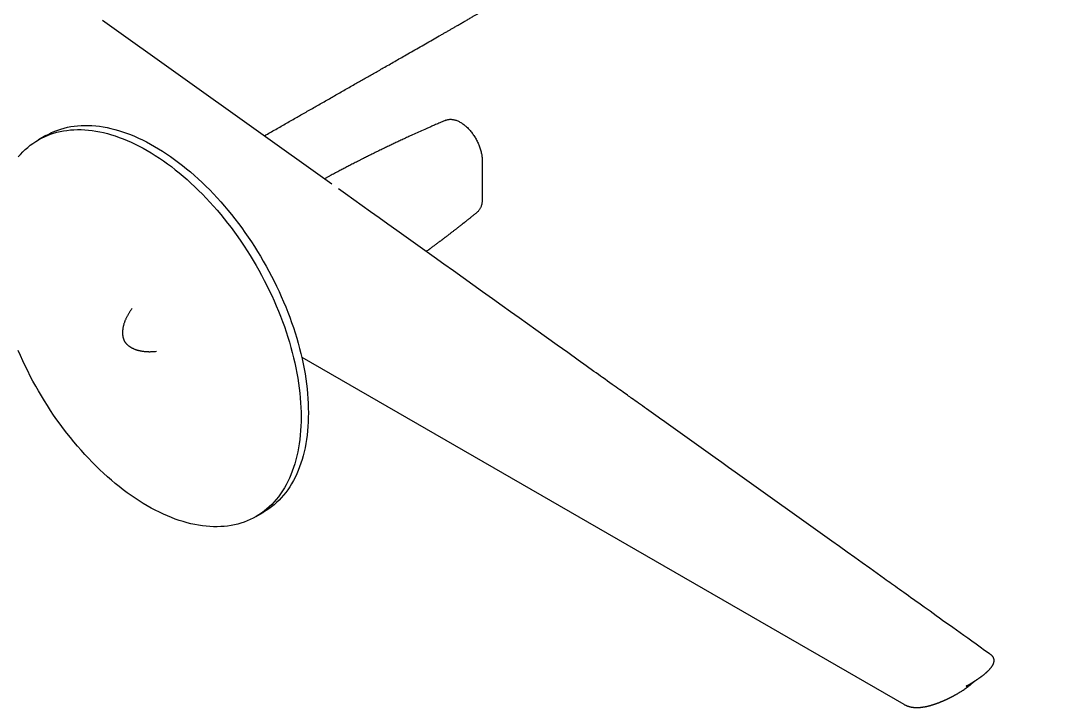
# Model space of a CAD drawing. Header units: millimetres. Extents: x 26 to 221, y 89 to 273.
# Drawn here: x 178.55 to 206.97, y 184.88 to 203.95 of the extents above; entities that cross this region are included whole.
import ezdxf

# ---------------------------------------------------------------- set-up
doc = ezdxf.new("R2010")
doc.units = ezdxf.units.MM

msp = doc.modelspace()

# ---------------------------------------------------------------- linework, layer by layer
at = {"color": 7, "linetype": 'Continuous', "lineweight": 25}
for p, q in [((187.188235, 199.403525), (180.827482, 203.945715)), ((179.250438, 200.751362), (179.048408, 200.634732)), ((191.360137, 200.071461), (191.360137, 198.974963)), ((186.353097, 194.597558), (203.060039, 184.969339)), ((185.08506, 190.177811), (185.287091, 190.29444))]:
    msp.add_line(p, q, dxfattribs=at)
at = {"color": 7, "linetype": 'Continuous', "lineweight": 25, "flags": 128}
for points in [[(179.250438, 200.751362), (179.330244, 200.795059), (179.41231, 200.835284), (179.496333, 200.871869), (179.582256, 200.904788), (179.67002, 200.934018), (179.759565, 200.95954), (179.85083, 200.981335), (179.943752, 200.99939), (180.038268, 201.013692), (180.134312, 201.02423), (180.231819, 201.030998), (180.330722, 201.033991), (180.430954, 201.033207), (180.532445, 201.028647), (180.635125, 201.020313), (180.738926, 201.008212), (180.843775, 200.992351), (180.9496, 200.972741), (181.05633, 200.949397), (181.163891, 200.922334), (181.272209, 200.89157), (181.381209, 200.857126), (181.490818, 200.819027), (181.600961, 200.777298), (181.711561, 200.731968), (181.822542, 200.683068), (181.93383, 200.630632), (182.045347, 200.574695), (182.157018, 200.515296), (182.268765, 200.452475), (182.380511, 200.386275), (182.492182, 200.316743), (182.603699, 200.243925), (182.714987, 200.167871), (182.825968, 200.088635), (182.936568, 200.006268), (183.046711, 199.92083), (183.15632, 199.832377), (183.265321, 199.740971), (183.373638, 199.646673), (183.481199, 199.54955), (183.587929, 199.449667), (183.693754, 199.347093), (183.798603, 199.241897), (183.902404, 199.134153), (184.005084, 199.023934), (184.106575, 198.911316), (184.206807, 198.796375), (184.30571, 198.679191), (184.403217, 198.559844), (184.499261, 198.438415), (184.593777, 198.314988), (184.686699, 198.189648), (184.777964, 198.06248), (184.867509, 197.933571), (184.955273, 197.803011), (185.041196, 197.670887), (185.125219, 197.537292), (185.207285, 197.402316), (185.287336, 197.266052), (185.365319, 197.128593), (185.441179, 196.990034), (185.514865, 196.850469), (185.586327, 196.709994), (185.655514, 196.568706), (185.722381, 196.426701), (185.786881, 196.284077), (185.848969, 196.140931), (185.908604, 195.997362), (185.965744, 195.853467), (186.020351, 195.709346), (186.072386, 195.565096), (186.121815, 195.420819), (186.168603, 195.27661), (186.212718, 195.132571), (186.25413, 194.9888), (186.292811, 194.845394), (186.328734, 194.702453), (186.361875, 194.560074), (186.39221, 194.418354), (186.419719, 194.277392), (186.444383, 194.137284), (186.466186, 193.998125), (186.485112, 193.860011), (186.501148, 193.723037), (186.514284, 193.587296), (186.52451, 193.452882), (186.531819, 193.319886), (186.536206, 193.188401), (186.537669, 193.058515), (186.536206, 192.930318), (186.531819, 192.803898), (186.52451, 192.679342), (186.514284, 192.556734), (186.501148, 192.43616), (186.485112, 192.3177), (186.466186, 192.201438), (186.444383, 192.087452), (186.419719, 191.97582), (186.39221, 191.866619), (186.361875, 191.759924), (186.328734, 191.655809), (186.292811, 191.554343), (186.25413, 191.455597), (186.212718, 191.359639), (186.168603, 191.266534), (186.121815, 191.176346), (186.072386, 191.089137), (186.020351, 191.004967), (185.965744, 190.923893), (185.908604, 190.845971), (185.848969, 190.771255), (185.786881, 190.699795), (185.722381, 190.63164), (185.655514, 190.566838), (185.586327, 190.505432), (185.514865, 190.447465), (185.441179, 190.392977), (185.365319, 190.342004), (185.287336, 190.294582), (185.287091, 190.29444)], [(190.356874, 201.179309), (190.360023, 201.180624), (190.376154, 201.1867), (190.392735, 201.191864), (190.409747, 201.196109), (190.427169, 201.199432), (190.44498, 201.201827), (190.46316, 201.203292), (190.481686, 201.203825), (190.500537, 201.203426), (190.51969, 201.202094), (190.539123, 201.199833), (190.558811, 201.196643), (190.578733, 201.19253), (190.598863, 201.187497), (190.619178, 201.181552), (190.639654, 201.1747), (190.660266, 201.166951), (190.68099, 201.158313), (190.701801, 201.148797), (190.722674, 201.138414), (190.743584, 201.127177), (190.764507, 201.115098), (190.785418, 201.102193), (190.806291, 201.088476), (190.827102, 201.073964), (190.847826, 201.058675), (190.868438, 201.042626), (190.888914, 201.025836), (190.909229, 201.008327), (190.929359, 200.990117), (190.94928, 200.97123), (190.968969, 200.951688), (190.988401, 200.931513), (191.007554, 200.910731), (191.026406, 200.889365), (191.044932, 200.867442), (191.063112, 200.844987), (191.080923, 200.822027), (191.098345, 200.79859), (191.115357, 200.774703), (191.131938, 200.750395), (191.148068, 200.725695), (191.16373, 200.700632), (191.178903, 200.675237), (191.193569, 200.649538), (191.207712, 200.623568), (191.221314, 200.597357), (191.234359, 200.570936), (191.246832, 200.544337), (191.258718, 200.517591), (191.270002, 200.490731), (191.280672, 200.463788), (191.290713, 200.436794), (191.300116, 200.409782), (191.308867, 200.382784), (191.316957, 200.355832), (191.324377, 200.328958), (191.331116, 200.302193), (191.337168, 200.275571), (191.342526, 200.249123), (191.347181, 200.22288), (191.35113, 200.196873), (191.354368, 200.171134), (191.35689, 200.145693), (191.358693, 200.120581), (191.359776, 200.095827), (191.360137, 200.071461)], [(178.486529, 200.157918), (178.548618, 200.229378), (178.613118, 200.297532), (178.679984, 200.362335), (178.749172, 200.42374), (178.820633, 200.481707), (178.89432, 200.536196), (178.97018, 200.587168), (179.048163, 200.63459), (179.128214, 200.678429), (179.210279, 200.718655), (179.294302, 200.755239), (179.380225, 200.788158), (179.46799, 200.817388), (179.557535, 200.84291), (179.6488, 200.864706), (179.741722, 200.882761), (179.836237, 200.897062), (179.932282, 200.9076), (180.029789, 200.914368), (180.128692, 200.917361), (180.228923, 200.916578), (180.330414, 200.912017), (180.433095, 200.903683), (180.536895, 200.891582), (180.641744, 200.875721), (180.74757, 200.856112), (180.8543, 200.832767), (180.96186, 200.805704), (181.070178, 200.77494), (181.179179, 200.740497), (181.288788, 200.702397), (181.39893, 200.660669), (181.50953, 200.615339), (181.620512, 200.566439), (181.7318, 200.514002), (181.843317, 200.458065), (181.954987, 200.398666), (182.066734, 200.335845), (182.178481, 200.269646), (182.290151, 200.200113), (182.401668, 200.127295), (182.512956, 200.051242), (182.623938, 199.972005), (182.734538, 199.889639), (182.84468, 199.8042), (182.954289, 199.715747), (183.06329, 199.624341), (183.171608, 199.530044), (183.279168, 199.43292), (183.385898, 199.333037), (183.491724, 199.230463), (183.596573, 199.125268), (183.700373, 199.017524), (183.803054, 198.907305), (183.904545, 198.794686), (184.004776, 198.679746), (184.103679, 198.562562), (184.201186, 198.443214), (184.297231, 198.321786), (184.391746, 198.198359), (184.484668, 198.073018), (184.575933, 197.94585), (184.665479, 197.816942), (184.753243, 197.686381), (184.839166, 197.554258), (184.923189, 197.420662), (185.005254, 197.285686), (185.085305, 197.149422), (185.163288, 197.011963), (185.239148, 196.873404), (185.312835, 196.733839), (185.384296, 196.593365), (185.453484, 196.452077), (185.52035, 196.310072), (185.58485, 196.167447), (185.646939, 196.024301), (185.706574, 195.880732), (185.763714, 195.736837), (185.81832, 195.592716), (185.870356, 195.448467), (185.919785, 195.304189), (185.966572, 195.159981), (186.010688, 195.015942), (186.0521, 194.87217), (186.090781, 194.728764), (186.126704, 194.585823), (186.159844, 194.443444), (186.190179, 194.301725), (186.217689, 194.160762), (186.242353, 194.020654), (186.264155, 193.881495), (186.283081, 193.743381), (186.299118, 193.606407), (186.312253, 193.470666), (186.322479, 193.336252), (186.329788, 193.203256), (186.334176, 193.071771), (186.335639, 192.941885), (186.334176, 192.813688), (186.329788, 192.687269), (186.322479, 192.562712), (186.312253, 192.440105), (186.299118, 192.31953), (186.283081, 192.201071), (186.264155, 192.084808), (186.242353, 191.970822), (186.217689, 191.85919), (186.190179, 191.74999), (186.159844, 191.643295), (186.126704, 191.539179), (186.090781, 191.437713), (186.0521, 191.338968), (186.010688, 191.243009), (185.966572, 191.149904), (185.919785, 191.059717), (185.870356, 190.972508), (185.81832, 190.888337), (185.763714, 190.807264), (185.706574, 190.729342), (185.646939, 190.654625), (185.58485, 190.583165), (185.52035, 190.51501), (185.453484, 190.450208), (185.384296, 190.388802), (185.312835, 190.330836), (185.239148, 190.276347), (185.163288, 190.225374), (185.085305, 190.177952), (185.005254, 190.134114), (184.923189, 190.093888), (184.839166, 190.057303), (184.753243, 190.024385), (184.665479, 189.995155), (184.575933, 189.969633), (184.484668, 189.947837), (184.391746, 189.929782), (184.297231, 189.915481), (184.201186, 189.904942), (184.103679, 189.898174), (184.004776, 189.895181), (183.904545, 189.895965), (183.803054, 189.900526), (183.700373, 189.90886), (183.596573, 189.920961), (183.491724, 189.936822), (183.385898, 189.956431), (183.279168, 189.979776), (183.171608, 190.006839), (183.06329, 190.037603), (182.954289, 190.072046), (182.84468, 190.110145), (182.734538, 190.151874), (182.623938, 190.197204), (182.512956, 190.246104), (182.401668, 190.298541), (182.290151, 190.354478), (182.178481, 190.413877), (182.066734, 190.476698), (181.954987, 190.542897), (181.843317, 190.61243), (181.7318, 190.685248), (181.620512, 190.761301), (181.50953, 190.840538), (181.39893, 190.922904), (181.288788, 191.008343), (181.179179, 191.096796), (181.070178, 191.188202), (180.96186, 191.282499), (180.8543, 191.379623), (180.74757, 191.479506), (180.641744, 191.58208), (180.536895, 191.687275), (180.433095, 191.795019), (180.330414, 191.905238), (180.228923, 192.017856), (180.128692, 192.132797), (180.029789, 192.249981), (179.932282, 192.369329), (179.836237, 192.490757), (179.741722, 192.614184), (179.6488, 192.739524), (179.557535, 192.866692), (179.46799, 192.995601), (179.380225, 193.126162), (179.294302, 193.258285), (179.210279, 193.391881), (179.128214, 193.526857), (179.048163, 193.663121), (178.97018, 193.800579), (178.89432, 193.939139), (178.820633, 194.078703), (178.749172, 194.219178), (178.679984, 194.360466), (178.613118, 194.502471), (178.548618, 194.645095), (178.486529, 194.788241)], [(205.429329, 186.377581), (205.306441, 186.465335), (205.185861, 186.551442), (205.067588, 186.635902), (204.951622, 186.718713), (204.837964, 186.799877), (204.726613, 186.879393), (204.623739, 186.952856), (204.522915, 187.024855), (204.424143, 187.095388), (204.327422, 187.164457), (204.232753, 187.232061), (204.140134, 187.2982), (204.049567, 187.362874), (203.961051, 187.426084), (203.874586, 187.487829), (203.790172, 187.548109), (203.709262, 187.605886), (203.630331, 187.662251), (203.553378, 187.717203), (203.478404, 187.770742), (203.4041, 187.823803), (203.331847, 187.875399), (203.261645, 187.92553), (203.193494, 187.974196), (203.127394, 188.021398), (203.064472, 188.06633), (203.003527, 188.10985), (202.944562, 188.151958), (202.887575, 188.192652), (202.831464, 188.23272), (202.777414, 188.271317), (202.725423, 188.308443), (202.675352, 188.344198), (202.625617, 188.379714), (202.575775, 188.415305), (202.525827, 188.450973), (202.322022, 188.596507), (202.116466, 188.743294), (201.909156, 188.891332), (201.700094, 189.040622), (201.489279, 189.191163), (201.276712, 189.342956), (201.062757, 189.49574), (198.386938, 191.406528), (198.19963, 191.540283), (198.012045, 191.674237), (197.823058, 191.809191), (197.632551, 191.945232), (197.440524, 192.082358), (197.246976, 192.220571), (197.051907, 192.359869), (196.855318, 192.500253), (196.790401, 192.546611), (196.725319, 192.593086), (196.660073, 192.639678), (196.594663, 192.686387), (196.5291, 192.733206), (196.464397, 192.77941), (196.390086, 192.832476), (196.317881, 192.884037), (196.247784, 192.934093), (196.179792, 192.982646), (196.112584, 193.030638), (196.04757, 193.077064), (195.984749, 193.121924), (195.924121, 193.165217), (195.865686, 193.206945), (195.809444, 193.247105), (195.755396, 193.2857), (195.703652, 193.322649), (195.654091, 193.358038), (195.606714, 193.391868), (195.561521, 193.424139), (195.518511, 193.454849), (195.48625, 193.477885), (195.455216, 193.500044), (195.423345, 193.522802), (195.389888, 193.546692), (195.354846, 193.571714), (195.313864, 193.600978), (195.270908, 193.631653), (195.225977, 193.663738), (195.179071, 193.697234), (195.130191, 193.73214), (195.079335, 193.768457), (195.026506, 193.806184), (194.971701, 193.845322), (194.907976, 193.890831), (194.841774, 193.938109), (194.773094, 193.987156), (194.701938, 194.037973), (194.644292, 194.079141), (194.585116, 194.121401), (194.524472, 194.164711), (194.46338, 194.20834), (194.244518, 194.364639), (194.024599, 194.52169), (193.734477, 194.728872), (193.442536, 194.93735), (193.148776, 195.147125), (192.853197, 195.358197), (192.61968, 195.524951), (192.3851, 195.692464), (192.151108, 195.859556), (191.918455, 196.025693), (191.643234, 196.222227), (191.369912, 196.417406), (191.098487, 196.611229), (190.82896, 196.803697), (190.561332, 196.99481), (190.295601, 197.184567), (190.031769, 197.372968), (189.769834, 197.560015), (189.509798, 197.745706), (189.251657, 197.930043), (188.995375, 198.113053), (188.740941, 198.294744), (188.502737, 198.464844), (188.266176, 198.633771), (188.031257, 198.801526), (187.79798, 198.968109), (187.566345, 199.133518), (187.376339, 199.269201)], [(191.360137, 198.974963), (191.359777, 198.951856), (191.358696, 198.929194), (191.356896, 198.907007), (191.35438, 198.885322), (191.351149, 198.864168), (191.34721, 198.843571), (191.342566, 198.823558), (191.337223, 198.804154), (191.331189, 198.785384), (191.324471, 198.767271), (191.317077, 198.74984), (191.309018, 198.733111), (191.300302, 198.717107), (191.290942, 198.701847), (191.28095, 198.687352), (191.270337, 198.673639), (191.259118, 198.660727), (191.247307, 198.648631), (191.234918, 198.637367), (191.230297, 198.6335)]]:
    msp.add_lwpolyline(points, dxfattribs=at)
at = {"color": 7, "linetype": 'Continuous', "lineweight": 25}
for points, knots in [([(185.312272, 200.743143), (185.315152, 200.744786), (185.369806, 200.775966), (185.475709, 200.836382), (185.629453, 200.924088), (185.781613, 201.01089), (185.932202, 201.096794), (186.126343, 201.207541), (186.365493, 201.343962), (186.651097, 201.506882), (186.939473, 201.671386), (187.230618, 201.837475), (187.524534, 202.005151), (187.809193, 202.167556), (188.084386, 202.32457), (188.349903, 202.476076), (188.580541, 202.607692), (188.77559, 202.719007), (188.93381, 202.80931), (189.090992, 202.899026), (189.261645, 202.996439), (189.445381, 203.101358), (189.641828, 203.213617), (189.835525, 203.324421), (190.026465, 203.433795), (190.180032, 203.521906), (190.296486, 203.588816), (190.376086, 203.63459), (190.453679, 203.679253), (190.529243, 203.722788), (190.594627, 203.760494), (190.650215, 203.792577), (190.696391, 203.819246), (190.741948, 203.845573), (190.787863, 203.872126), (190.835152, 203.899493), (190.882058, 203.926657), (190.928428, 203.953532), (190.974019, 203.979974), (191.020601, 204.007012), (191.067474, 204.034241), (191.110709, 204.059376), (191.150229, 204.082369), (191.186099, 204.103252), (191.221655, 204.123966), (191.257063, 204.144607), (191.29306, 204.165605), (191.330436, 204.187423), (191.369807, 204.210423), (191.411221, 204.234636), (191.454677, 204.260065), (191.499884, 204.286543), (191.546819, 204.314059), (191.595456, 204.342602), (191.646058, 204.37233), (191.695828, 204.401603), (191.744582, 204.43031), (191.792136, 204.458341), (191.840733, 204.487018), (191.889151, 204.515625), (191.936139, 204.543422), (191.980026, 204.569419), (192.020866, 204.593642), (192.058746, 204.616138), (192.094539, 204.637422), (192.128246, 204.657489), (192.159868, 204.676338), (192.189407, 204.693965), (192.216862, 204.710367), (192.242234, 204.725541), (192.265526, 204.739485), (192.285456, 204.751427), (192.303003, 204.76195), (192.319455, 204.771823), (192.337376, 204.782585), (192.35707, 204.794423), (192.379785, 204.808089), (192.405717, 204.823709), (192.435063, 204.841408), (192.466766, 204.860558), (192.500824, 204.881165), (192.53686, 204.903007), (192.573725, 204.925396), (192.610083, 204.947522), (192.644974, 204.968798), (192.67842, 204.989232), (192.710399, 205.008807), (192.74089, 205.027507), (192.769662, 205.045184), (192.796716, 205.061835), (192.822403, 205.077671), (192.847817, 205.093363), (192.874081, 205.109607), (192.90196, 205.126881), (192.931475, 205.145204), (192.962624, 205.164581), (192.994671, 205.18456), (193.026273, 205.204308), (193.056098, 205.222986), (193.081021, 205.238627), (193.101461, 205.251477), (193.118087, 205.261941), (193.134705, 205.272414), (193.152209, 205.283459), (193.171237, 205.295481), (193.191814, 205.308503), (193.213941, 205.322528), (193.237184, 205.337288), (193.261019, 205.352452), (193.284461, 205.367395), (193.306959, 205.381763), (193.328055, 205.395259), (193.347751, 205.407882), (193.365739, 205.419428), (193.382071, 205.429926), (193.397095, 205.439596), (193.411991, 205.449195), (193.427588, 205.459259), (193.44615, 205.471252), (193.467946, 205.485361), (193.493235, 205.501764), (193.520457, 205.519462), (193.548644, 205.537834), (193.57659, 205.556096), (193.603176, 205.573513), (193.62722, 205.589302), (193.648849, 205.603535), (193.668202, 205.616294), (193.687038, 205.628735), (193.706434, 205.641567), (193.727448, 205.655497), (193.750457, 205.670782), (193.775452, 205.687424), (193.803909, 205.70642), (193.834315, 205.726778), (193.865169, 205.747502), (193.893494, 205.766584), (193.919292, 205.784011), (193.945391, 205.801686), (193.972816, 205.82031), (194.002612, 205.840606), (194.033006, 205.861375), (194.064178, 205.882746), (194.096528, 205.904999), (194.126335, 205.925576), (194.153645, 205.944489), (194.17864, 205.961844), (194.205637, 205.980643), (194.232445, 205.999369), (194.257756, 206.017102), (194.280183, 206.032857), (194.30092, 206.04746), (194.320008, 206.060932), (194.337427, 206.073253), (194.353474, 206.084625), (194.368694, 206.09543), (194.383748, 206.106135), (194.403997, 206.120561), (194.429607, 206.138856), (194.45763, 206.158947), (194.483036, 206.177221), (194.505659, 206.193536), (194.528958, 206.210386), (194.553691, 206.228324), (194.57653, 206.24494), (194.59701, 206.25988), (194.6139, 206.272227), (194.629982, 206.284008), (194.644672, 206.294789), (194.657936, 206.30454), (194.67248, 206.315248), (194.689226, 206.327599), (194.709082, 206.342278), (194.732421, 206.359573), (194.758793, 206.379174), (194.787754, 206.400771), (194.816794, 206.4225), (194.84453, 206.443321), (194.87159, 206.463697), (194.898526, 206.48404), (194.927273, 206.505817), (194.957325, 206.528658), (194.985868, 206.550424), (195.012305, 206.570645), (195.035953, 206.588779), (195.058322, 206.605976), (195.078795, 206.62175), (195.098939, 206.637303), (195.119097, 206.652899), (195.140268, 206.669314), (195.161792, 206.686039), (195.184318, 206.703582), (195.207844, 206.721948), (195.232387, 206.741152), (195.257978, 206.761228), (195.285102, 206.782561), (195.313813, 206.805204), (195.344145, 206.829193), (195.375142, 206.853782), (195.405589, 206.878007), (195.434278, 206.900897), (195.459449, 206.921031), (195.482001, 206.93911), (195.503255, 206.95618), (195.525617, 206.974175), (195.549534, 206.993461), (195.575003, 207.014044), (195.601941, 207.035865), (195.628665, 207.057565), (195.654104, 207.078268), (195.677255, 207.097149), (195.698713, 207.114681), (195.71848, 207.13086), (195.736567, 207.145687), (195.754084, 207.160068), (195.772218, 207.174976), (195.792151, 207.191388), (195.813974, 207.209388), (195.838108, 207.229329), (195.864531, 207.251206), (195.892216, 207.274177), (195.91854, 207.296067), (195.942334, 207.315892), (195.963438, 207.333505), (195.982868, 207.349744), (196.000648, 207.364626), (196.017445, 207.378703), (196.035433, 207.393796), (196.055716, 207.410838), (196.078756, 207.430226), (196.103501, 207.451086), (196.129697, 207.473209), (196.159244, 207.498208), (196.191132, 207.525246), (196.224601, 207.553691), (196.256471, 207.580836), (196.286934, 207.606835), (196.316927, 207.632481), (196.347751, 207.65889), (196.380242, 207.68678), (196.414267, 207.716048), (196.449761, 207.746644), (196.486286, 207.778196), (196.523525, 207.810434), (196.561271, 207.84318), (196.59942, 207.876346), (196.63754, 207.909556), (196.674796, 207.942078), (196.710612, 207.973403), (196.744826, 208.00338), (196.777439, 208.032001), (196.808454, 208.059262), (196.838021, 208.085288), (196.866946, 208.110781), (196.896102, 208.136513), (196.926219, 208.163128), (196.957374, 208.190696), (196.989564, 208.219219), (197.023952, 208.24973), (197.060607, 208.2823), (197.099418, 208.316837), (197.138401, 208.351579), (197.176594, 208.385666), (197.21473, 208.419746), (197.25258, 208.453614), (197.289986, 208.48713), (197.325278, 208.518791), (197.354795, 208.545302), (197.379603, 208.567602), (197.400839, 208.586706), (197.423293, 208.60692), (197.447038, 208.628312), (197.47312, 208.651829), (197.501643, 208.677571), (197.532711, 208.705636), (197.565382, 208.735181), (197.599655, 208.766209), (197.635319, 208.798532), (197.6715, 208.831362), (197.707277, 208.863863), (197.745575, 208.898694), (197.786043, 208.935545), (197.828379, 208.974149), (197.86865, 209.010917), (197.906859, 209.045845), (197.943008, 209.078928), (197.976506, 209.109617), (198.007432, 209.137979), (198.035889, 209.164098), (198.063045, 209.189045), (198.089583, 209.213444), (198.127644, 209.248463), (198.17771, 209.294588), (198.240072, 209.352147), (198.303572, 209.410862), (198.368162, 209.470695), (198.423583, 209.52213), (198.469087, 209.564421), (198.503968, 209.596871), (198.53771, 209.628291), (198.570312, 209.658678), (198.601777, 209.688031), (198.632517, 209.71673), (198.662702, 209.744935), (198.693428, 209.773669), (198.72538, 209.803574), (198.759482, 209.835519), (198.795732, 209.869508), (198.834127, 209.905544), (198.874668, 209.943631), (198.916077, 209.982576), (198.958241, 210.022274), (199.001044, 210.062616), (199.045614, 210.104669), (199.091182, 210.147713), (199.136662, 210.190722), (199.183798, 210.235347), (199.232056, 210.281085), (199.28122, 210.327739), (199.32828, 210.372447), (199.373239, 210.415205), (199.415863, 210.455782), (199.456177, 210.494198), (199.494209, 210.530471), (199.530222, 210.564847), (199.562644, 210.595819), (199.591944, 210.623829), (199.619185, 210.649885), (199.647016, 210.676521), (199.676049, 210.704325), (199.706304, 210.733317), (199.739769, 210.765408), (199.776602, 210.800753), (199.816957, 210.839511), (199.859005, 210.879929), (199.90306, 210.922312), (199.949142, 210.966687), (199.997275, 211.013078), (200.047157, 211.061202), (200.098101, 211.110398), (200.148982, 211.159581), (200.198686, 211.20767), (200.250527, 211.257871), (200.304205, 211.3099), (200.359423, 211.363473), (200.412137, 211.414664), (200.459011, 211.460222), (200.500367, 211.500446), (200.536526, 211.535637), (200.571163, 211.569365), (200.620068, 211.61701), (200.684383, 211.679723), (200.765224, 211.758643), (200.844911, 211.836527), (200.923218, 211.913144), (200.999349, 211.987707), (201.075464, 212.062325), (201.150906, 212.136352), (201.225586, 212.209694), (201.300254, 212.283085), (201.374895, 212.356506), (201.449494, 212.429942), (201.523633, 212.502976), (201.598319, 212.576598), (201.674578, 212.651819), (201.751526, 212.727767), (201.829098, 212.804374), (201.907209, 212.881555), (201.987334, 212.960766), (202.069474, 213.042007), (202.153628, 213.125277), (202.239797, 213.210576), (202.327981, 213.297903), (202.41818, 213.387259), (202.510393, 213.478646), (202.604041, 213.571489), (202.699101, 213.665765), (202.795549, 213.761449), (202.893932, 213.859083), (203.037871, 214.00197), (203.225997, 214.188809), (203.456949, 214.418301), (203.685794, 214.645791), (203.91254, 214.871259), (204.1372, 215.094686), (204.359781, 215.316056), (204.537833, 215.493128), (204.671935, 215.626473), (204.762653, 215.716669), (204.853018, 215.806496), (204.943031, 215.895952), (205.03253, 215.984871), (205.119172, 216.07092), (205.202284, 216.153432), (205.281358, 216.231903), (205.358065, 216.307991), (205.432405, 216.381698), (205.504378, 216.453023), (205.573984, 216.521967), (205.641223, 216.588532), (205.706095, 216.652718), (205.768598, 216.714528), (205.822176, 216.767482), (205.867277, 216.812037), (205.904352, 216.848649), (205.94041, 216.884245), (205.975458, 216.918832), (206.010088, 216.952992), (206.044911, 216.987331), (206.080852, 217.022759), (206.118252, 217.05961), (206.157429, 217.098196), (206.198384, 217.138513), (206.23593, 217.175456), (206.269726, 217.208695), (206.299424, 217.237892), (206.329193, 217.267149), (206.358003, 217.295451), (206.384816, 217.321782), (206.408834, 217.345361), (206.430147, 217.366278), (206.446304, 217.382131), (206.458608, 217.3942), (206.46849, 217.403919), (206.479434, 217.414711), (206.491896, 217.427036), (206.505688, 217.440721), (206.521119, 217.456087), (206.538114, 217.473076), (206.556423, 217.491457), (206.576216, 217.511412), (206.596268, 217.531722), (206.615581, 217.551368), (206.632798, 217.568948), (206.648017, 217.584535), (206.659465, 217.5963), (206.667743, 217.604846), (206.673514, 217.610824), (206.679254, 217.616792), (206.685002, 217.622796), (206.69076, 217.628841), (206.696712, 217.635125), (206.703455, 217.64229), (206.715458, 217.655159), (206.731266, 217.672451), (206.749833, 217.693506), (206.766775, 217.71343), (206.783461, 217.733775), (206.800096, 217.754874), (206.815259, 217.774924), (206.829191, 217.794066), (206.842597, 217.813186), (206.856133, 217.833344), (206.869698, 217.85464), (206.881819, 217.874888), (206.89321, 217.895246), (206.903148, 217.914326), (206.912609, 217.933986), (206.921419, 217.953932), (206.929653, 217.974569), (206.936763, 217.994498), (206.941895, 218.010633), (206.945538, 218.023172), (206.94818, 218.032884), (206.950824, 218.043309), (206.953612, 218.055242), (206.956407, 218.068554), (206.958902, 218.082027), (206.960702, 218.09311), (206.961959, 218.10173), (206.962853, 218.108377), (206.96367, 218.11499), (206.964508, 218.122455), (206.965394, 218.131389), (206.966213, 218.141271), (206.96684, 218.150776), (206.967334, 218.160319), (206.967701, 218.170358), (206.967944, 218.183282), (206.967901, 218.197232), (206.967516, 218.211313), (206.966858, 218.225188), (206.966, 218.237645), (206.964985, 218.249035), (206.964038, 218.258212), (206.96293, 218.267689), (206.961494, 218.278514), (206.95968, 218.29056), (206.957691, 218.302235), (206.955668, 218.312987), (206.953642, 218.322956), (206.95184, 218.331139), (206.95034, 218.337571), (206.949422, 218.341395), (206.948861, 218.343773), (206.948215, 218.346439), (206.94714, 218.350741), (206.945508, 218.357039), (206.943241, 218.365409), (206.940557, 218.374795), (206.937464, 218.385029), (206.934386, 218.394687), (206.931061, 218.404619), (206.927435, 218.414957), (206.923086, 218.426731), (206.918112, 218.439455), (206.911201, 218.456152), (206.902566, 218.475481), (206.892253, 218.496601), (206.88223, 218.515611), (206.872146, 218.533488), (206.861525, 218.551135), (206.849968, 218.569116), (206.835628, 218.589977), (206.818019, 218.613546), (206.796707, 218.639351), (206.773312, 218.66476), (206.747886, 218.689626), (206.729665, 218.704823), (206.720358, 218.712586)], [0, 0, 0, 0, 0.000363913, 0.006907374, 0.013384026, 0.01979387, 0.026136904, 0.032414572, 0.044328102, 0.056357593, 0.068503046, 0.08076446, 0.093141836, 0.105635172, 0.11672523, 0.127905088, 0.139174746, 0.145857845, 0.152541782, 0.159158587, 0.165705721, 0.174086303, 0.182349889, 0.19049648, 0.198526079, 0.206438689, 0.209868671, 0.213215808, 0.216476764, 0.21965154, 0.222740137, 0.224715748, 0.226654415, 0.228556139, 0.230452352, 0.232435033, 0.234510114, 0.236358184, 0.238273845, 0.240251019, 0.242224378, 0.24417619, 0.245694642, 0.247199793, 0.248691643, 0.250170193, 0.251656311, 0.253221782, 0.254872644, 0.256608897, 0.258430542, 0.260337582, 0.26229369, 0.264332174, 0.266453034, 0.268656273, 0.270590293, 0.272583623, 0.274636265, 0.27670184, 0.27867321, 0.280546079, 0.282221708, 0.28380977, 0.285310264, 0.286723191, 0.288048549, 0.289286337, 0.290436554, 0.291499198, 0.29247427, 0.293361768, 0.294000938, 0.294675561, 0.295423798, 0.296245653, 0.297141129, 0.29826652, 0.299490049, 0.30081172, 0.30223154, 0.303749519, 0.305318593, 0.306842608, 0.308297771, 0.30968408, 0.311027699, 0.312299619, 0.313499833, 0.31462834, 0.315685136, 0.316713838, 0.317807416, 0.318968946, 0.320198436, 0.321495898, 0.322861114, 0.324202463, 0.325445013, 0.326588755, 0.327317757, 0.32800005, 0.32866687, 0.329394704, 0.330187045, 0.3310439, 0.331965277, 0.332951184, 0.333947898, 0.334943593, 0.335881083, 0.336760362, 0.337581423, 0.338344262, 0.339010176, 0.339624322, 0.340223481, 0.340873135, 0.341574569, 0.342544407, 0.343598512, 0.3447369, 0.345949229, 0.347125072, 0.348234629, 0.349277888, 0.350136345, 0.350944027, 0.35170255, 0.352496627, 0.35337412, 0.354335045, 0.355379423, 0.356506254, 0.357901975, 0.359192429, 0.360377588, 0.361457424, 0.36243191, 0.363655533, 0.364902583, 0.366176225, 0.367476474, 0.368823137, 0.370246546, 0.371228237, 0.37226208, 0.373395005, 0.374629344, 0.375640499, 0.376586193, 0.377458696, 0.378257988, 0.37899657, 0.379659214, 0.380285883, 0.380920299, 0.381562485, 0.382846554, 0.384160292, 0.385109628, 0.386064203, 0.38702674, 0.388063118, 0.389201538, 0.389926015, 0.390664728, 0.391348275, 0.39197147, 0.392534297, 0.393037391, 0.393824728, 0.394669748, 0.395571511, 0.396805929, 0.398041883, 0.399279375, 0.400528489, 0.401601582, 0.402756481, 0.403993231, 0.405303239, 0.406630286, 0.407677799, 0.408720133, 0.40969015, 0.410574672, 0.411373665, 0.412303046, 0.413191992, 0.414125241, 0.415102812, 0.416124725, 0.417190999, 0.418303773, 0.419465812, 0.420736066, 0.422060457, 0.423439018, 0.42480119, 0.426057643, 0.427208017, 0.428110435, 0.429023751, 0.430006825, 0.431059687, 0.432182369, 0.433374904, 0.43462671, 0.435725654, 0.436750249, 0.437700461, 0.438576263, 0.439377626, 0.440105824, 0.440906545, 0.441792097, 0.44276251, 0.443817816, 0.445014467, 0.446293895, 0.447521413, 0.448538726, 0.449481775, 0.450350533, 0.451144975, 0.451868144, 0.452606009, 0.453562493, 0.454596509, 0.455708084, 0.456897251, 0.458130122, 0.459697094, 0.461206179, 0.462657344, 0.4640122, 0.465334691, 0.466725879, 0.468198087, 0.469751352, 0.471355813, 0.473032789, 0.4747313, 0.476439328, 0.478192026, 0.479952012, 0.481662859, 0.483301693, 0.484868476, 0.486363171, 0.487785746, 0.489136171, 0.49043494, 0.491771991, 0.493157893, 0.494592659, 0.496076301, 0.497608835, 0.499351106, 0.501152566, 0.502988094, 0.504758471, 0.506453506, 0.508284295, 0.510018145, 0.511655023, 0.513194898, 0.514127785, 0.515110779, 0.516154129, 0.517257848, 0.518421946, 0.51979248, 0.521238259, 0.522759305, 0.524355638, 0.526027281, 0.52774499, 0.52941593, 0.531033218, 0.533106112, 0.535083557, 0.536965517, 0.538751957, 0.540442846, 0.542038155, 0.543454733, 0.544786296, 0.546036301, 0.547271518, 0.548517519, 0.551389454, 0.554317125, 0.557300555, 0.560339771, 0.563428431, 0.565124621, 0.56676779, 0.568357924, 0.569895007, 0.571379026, 0.572809967, 0.574246092, 0.575653317, 0.577162712, 0.578774302, 0.580488112, 0.582304171, 0.584222507, 0.586243149, 0.588185304, 0.590213476, 0.59232769, 0.594523825, 0.596697048, 0.598801685, 0.601236684, 0.603572847, 0.605810137, 0.607948521, 0.609987965, 0.611894655, 0.613705851, 0.615421526, 0.617041657, 0.618341371, 0.619612153, 0.620938884, 0.622324367, 0.623768612, 0.625271631, 0.627118513, 0.629047067, 0.631057312, 0.633149267, 0.635368163, 0.637672179, 0.640061336, 0.642534544, 0.64499429, 0.647377612, 0.649684486, 0.652454609, 0.655105722, 0.657637784, 0.660050759, 0.661863102, 0.66360189, 0.665267109, 0.666861275, 0.670661081, 0.674554801, 0.678542454, 0.682182245, 0.685882485, 0.689560785, 0.693204094, 0.69681239, 0.700385649, 0.704032285, 0.707641648, 0.711213716, 0.714798306, 0.718491469, 0.72229562, 0.725984051, 0.729771155, 0.73365693, 0.737641374, 0.741724482, 0.745906249, 0.750186678, 0.754565775, 0.759043542, 0.763619984, 0.768210752, 0.772896704, 0.77767784, 0.782552909, 0.79388319, 0.805113921, 0.816244947, 0.827276123, 0.838207312, 0.849038383, 0.859769214, 0.864201106, 0.868615624, 0.873012743, 0.877392434, 0.881754675, 0.886075533, 0.890036801, 0.893882447, 0.897612469, 0.901226869, 0.904725652, 0.908108822, 0.911376387, 0.914528359, 0.917564747, 0.920485565, 0.922335403, 0.924135705, 0.925886474, 0.927587716, 0.929240426, 0.930929585, 0.932658483, 0.934473329, 0.93637411, 0.938360812, 0.940433419, 0.941837014, 0.943277425, 0.944752935, 0.946167134, 0.947464395, 0.948644731, 0.949648458, 0.950548721, 0.95097863, 0.951422792, 0.95197261, 0.952553094, 0.953215713, 0.953957774, 0.954776149, 0.95566725, 0.956603107, 0.957641421, 0.958574735, 0.959407498, 0.960143895, 0.960787892, 0.961071868, 0.961348686, 0.961624933, 0.961900645, 0.962175861, 0.962450618, 0.962753023, 0.963134449, 0.964139557, 0.964981116, 0.965764642, 0.966575256, 0.967427712, 0.968252738, 0.968900565, 0.969614671, 0.970401602, 0.971121231, 0.971894349, 0.972518433, 0.973209341, 0.973816147, 0.974483681, 0.975170507, 0.975828401, 0.976409281, 0.976718818, 0.977025659, 0.977333142, 0.977705571, 0.978151239, 0.978581332, 0.978963386, 0.979181706, 0.979380772, 0.979579285, 0.979793328, 0.980070608, 0.980404958, 0.980704312, 0.9809446, 0.981281894, 0.98162612, 0.982131752, 0.982564525, 0.982915701, 0.983406683, 0.983709187, 0.983961367, 0.984251541, 0.984582498, 0.984959642, 0.9853642, 0.985661958, 0.985955244, 0.986292265, 0.98647421, 0.986588971, 0.98664078, 0.986701825, 0.986839559, 0.987034463, 0.98728723, 0.987621722, 0.987917221, 0.988251476, 0.988535254, 0.988861627, 0.989239772, 0.989666351, 0.990090843, 0.990862518, 0.991563103, 0.992194376, 0.99278571, 0.993400291, 0.994039411, 0.994703842, 0.995678224, 0.996699765, 0.997756247, 0.998853803, 1, 1, 1, 1]), ([(190.356877, 201.179309), (190.333917, 201.169549), (190.288924, 201.150424), (190.222887, 201.122166), (190.159669, 201.094989), (190.099267, 201.068896), (190.041675, 201.043904), (189.987851, 201.020446), (189.937687, 200.998495), (189.891071, 200.978023), (189.846933, 200.95857), (189.805266, 200.940147), (189.721819, 200.903137), (189.596267, 200.847008), (189.4617, 200.786076), (189.361425, 200.740268), (189.295487, 200.709995), (189.230884, 200.680188), (189.168134, 200.651099), (189.107672, 200.62294), (189.049469, 200.595713), (188.993193, 200.569275), (188.937648, 200.543074), (188.881656, 200.516552), (188.824681, 200.489452), (188.766707, 200.461759), (188.707995, 200.433593), (188.648094, 200.40473), (188.586889, 200.375108), (188.523984, 200.344524), (188.45936, 200.312957), (188.392662, 200.280221), (188.328681, 200.248662), (188.267662, 200.218427), (188.21024, 200.189855), (188.152797, 200.161152), (188.096238, 200.132773), (188.035618, 200.102234), (187.971277, 200.069672), (187.903548, 200.035226), (187.838784, 200.002128), (187.776913, 199.970365), (187.717517, 199.93974), (187.659469, 199.909685), (187.602288, 199.879956), (187.546171, 199.850661), (187.491106, 199.821802), (187.436612, 199.79313), (187.381359, 199.763947), (187.323951, 199.733504), (187.263846, 199.701498), (187.20102, 199.667895), (187.135951, 199.632938), (187.069509, 199.597063), (187.018293, 199.569314), (186.989503, 199.553619), (186.983007, 199.550078)], [0, 0, 0, 0, 0.020021574, 0.039233902, 0.057637432, 0.075232584, 0.092019745, 0.107999279, 0.122326279, 0.135935876, 0.148828313, 0.161003815, 0.172463438, 0.222010855, 0.271235394, 0.290835102, 0.310336349, 0.329360709, 0.347826048, 0.365732601, 0.382775699, 0.399280199, 0.415515429, 0.431943081, 0.448875234, 0.466015042, 0.483362493, 0.500985725, 0.519219567, 0.537765914, 0.556944518, 0.576755282, 0.597198116, 0.614007418, 0.631221155, 0.648493196, 0.665362016, 0.681825409, 0.702771699, 0.723023124, 0.742579872, 0.760921587, 0.778624491, 0.796002785, 0.813174264, 0.830138993, 0.846599595, 0.862860879, 0.87934975, 0.896533871, 0.914785602, 0.933761488, 0.953461537, 0.973802425, 0.994089195, 1, 1, 1, 1]), ([(189.804718, 197.535105), (189.80833, 197.537719), (189.826504, 197.550869), (189.859752, 197.575045), (189.899866, 197.60429), (189.936186, 197.630864), (189.968432, 197.654521), (190.001458, 197.678816), (190.03526, 197.703754), (190.069837, 197.729338), (190.104798, 197.755284), (190.136651, 197.778994), (190.164504, 197.79978), (190.187831, 197.817225), (190.209214, 197.833245), (190.228655, 197.847837), (190.245101, 197.860201), (190.258802, 197.870513), (190.270221, 197.879117), (190.281473, 197.887603), (190.293359, 197.896576), (190.307793, 197.907485), (190.325045, 197.92054), (190.345353, 197.935933), (190.367688, 197.952893), (190.392483, 197.971758), (190.419732, 197.992538), (190.448602, 198.014607), (190.479799, 198.038516), (190.51204, 198.063292), (190.544863, 198.088589), (190.575882, 198.112562), (190.605103, 198.135203), (190.632529, 198.156505), (190.658462, 198.176693), (190.698114, 198.207628), (190.752151, 198.249956), (190.80295, 198.289983), (190.836013, 198.316128), (190.851239, 198.328185), (190.866411, 198.340214), (190.881699, 198.352352), (190.897795, 198.365147), (190.915528, 198.379265), (190.935562, 198.395239), (190.958036, 198.413193), (190.981929, 198.432318), (191.007072, 198.452488), (191.033298, 198.473571), (191.061452, 198.496258), (191.091528, 198.520556), (191.123523, 198.546472), (191.157429, 198.574016), (191.193244, 198.603192), (191.21773, 198.623221), (191.230297, 198.6335)], [0, 0, 0, 0, 0.007412454, 0.037290058, 0.068351092, 0.089965912, 0.11214125, 0.134877278, 0.158174176, 0.182032133, 0.206451346, 0.230630702, 0.248118126, 0.264261048, 0.27905921, 0.292512377, 0.304620338, 0.313189913, 0.320928841, 0.328286168, 0.336493645, 0.345621983, 0.358327599, 0.372472607, 0.388057332, 0.405082122, 0.424462586, 0.445288583, 0.465827322, 0.490157914, 0.51323648, 0.53506263, 0.555635988, 0.574956197, 0.593022918, 0.610457102, 0.658825338, 0.707522028, 0.718356429, 0.729158744, 0.739928972, 0.750667111, 0.76173533, 0.774243535, 0.788499996, 0.804505132, 0.822259421, 0.839589978, 0.858315798, 0.878437341, 0.899955109, 0.922869648, 0.947181545, 0.972891436, 1, 1, 1, 1]), ([(181.640838, 195.948493), (181.640837, 195.948492), (181.632487, 195.93757), (181.616616, 195.915435), (181.593488, 195.882307), (181.571714, 195.849307), (181.551175, 195.816547), (181.531881, 195.784016), (181.513812, 195.751738), (181.496952, 195.719724), (181.481286, 195.687987), (181.466798, 195.656543), (181.453473, 195.625404), (181.441295, 195.594585), (181.430251, 195.564104), (181.420327, 195.533975), (181.411507, 195.50422), (181.403778, 195.474857), (181.397126, 195.44591), (181.391537, 195.417404), (181.386996, 195.389364), (181.383486, 195.361819), (181.380992, 195.334796), (181.379496, 195.308323), (181.378981, 195.282426), (181.379429, 195.257125), (181.380779, 195.233254), (181.382906, 195.210852), (181.385672, 195.18999), (181.389098, 195.170018), (181.393085, 195.151183), (181.39748, 195.133789), (181.40209, 195.118078), (181.406743, 195.104114), (181.411327, 195.091778), (181.415775, 195.080882), (181.420098, 195.071125), (181.423988, 195.062962), (181.427495, 195.056028), (181.431078, 195.049241), (181.43375, 195.04453), (181.435319, 195.041763)], [0, 0, 0, 0, 0.0000035503, 0.0428708464, 0.0847493672, 0.1256547282, 0.1656058617, 0.2046241369, 0.2427326705, 0.2799557631, 0.3163184239, 0.3518459538, 0.3865635721, 0.4204960738, 0.4536675128, 0.4861009103, 0.5178179958, 0.5488389908, 0.579182458, 0.6088652458, 0.6379025671, 0.6663082635, 0.6940953065, 0.7212765791, 0.7478659319, 0.7738793733, 0.7993358876, 0.8217213375, 0.8434672092, 0.8644351928, 0.8843576734, 0.9028332547, 0.9194904492, 0.9342258499, 0.9472092224, 0.9586940882, 0.9688334161, 0.9782058476, 0.9846771965, 0.9909984787, 1, 1, 1, 1]), ([(181.435319, 195.041763), (181.437299, 195.038404), (181.440075, 195.033696), (181.444402, 195.02686), (181.448252, 195.020993), (181.453127, 195.013927), (181.45865, 195.006323), (181.46499, 194.998062), (181.472263, 194.989119), (181.480646, 194.979423), (181.490329, 194.968927), (181.501476, 194.957642), (181.514174, 194.945676), (181.528398, 194.933233), (181.544038, 194.920553), (181.560951, 194.90786), (181.579013, 194.895317), (181.598143, 194.883034), (181.61829, 194.871083), (181.639424, 194.85952), (181.661521, 194.848388), (181.684562, 194.837726), (181.708528, 194.827571), (181.733401, 194.817958), (181.759162, 194.808918), (181.785792, 194.800481), (181.813275, 194.792675), (181.841592, 194.785526), (181.870729, 194.779057), (181.90067, 194.773291), (181.931403, 194.768248), (181.962914, 194.763948), (181.995194, 194.76041), (182.02823, 194.757651), (182.062014, 194.755688), (182.096535, 194.754538), (182.131783, 194.754218), (182.167749, 194.754742), (182.20442, 194.756132), (182.241787, 194.758378), (182.279818, 194.761592), (182.307073, 194.764279), (182.3216, 194.76613), (182.323278, 194.766344)], [0, 0, 0, 0, 0.011031309, 0.015463265, 0.02299442, 0.03105777, 0.040147695, 0.050274957, 0.061614791, 0.074372096, 0.088758637, 0.104924208, 0.1228718, 0.142417906, 0.163265226, 0.185133344, 0.207830834, 0.231250941, 0.255340863, 0.280076387, 0.305447195, 0.331449572, 0.358083153, 0.385349619, 0.413252303, 0.441796126, 0.470987648, 0.500835091, 0.531348299, 0.562538629, 0.594418777, 0.627002544, 0.660304567, 0.694340009, 0.729124226, 0.764672401, 0.800999155, 0.838118123, 0.876041483, 0.914779435, 0.954339596, 0.994726297, 1, 1, 1, 1]), ([(204.825174, 185.488209), (204.824739, 185.487953), (204.821775, 185.486206), (204.816294, 185.482992), (204.809292, 185.478897), (204.803501, 185.47552), (204.799535, 185.473206), (204.797447, 185.471987), (204.796673, 185.471527), (204.796571, 185.471464), (204.796538, 185.471443), (204.796528, 185.471435), (204.796526, 185.471434), (204.796526, 185.471433), (204.796526, 185.471433), (204.796526, 185.471433), (204.796526, 185.471433), (204.796526, 185.471433), (204.796526, 185.471433), (204.796526, 185.471433), (204.796527, 185.471433), (204.796528, 185.471433), (204.796532, 185.471435), (204.796543, 185.47144), (204.796604, 185.471471), (204.796883, 185.471627), (204.7978, 185.472141), (204.799671, 185.473208), (204.803528, 185.475411), (204.809557, 185.478873), (204.817365, 185.483373), (204.825695, 185.488194), (204.833863, 185.492943), (204.841829, 185.497595), (204.849596, 185.502151), (204.859187, 185.507799), (204.870386, 185.514428), (204.882831, 185.521836), (204.895135, 185.5292), (204.90689, 185.536275), (204.91785, 185.542909), (204.92679, 185.548346), (204.933784, 185.552616), (204.93919, 185.555926), (204.943687, 185.558687), (204.947844, 185.561243), (204.951931, 185.563762), (204.955948, 185.566244), (204.965464, 185.572133), (204.977574, 185.579676), (204.992629, 185.589135), (205.00551, 185.597283), (205.019795, 185.606389), (205.035499, 185.616487), (205.052124, 185.627285), (205.068127, 185.637789), (205.082335, 185.64721), (205.09364, 185.654772), (205.102671, 185.660854), (205.110562, 185.666197), (205.118882, 185.671863), (205.128134, 185.678204), (205.138268, 185.685201), (205.149955, 185.693336), (205.163124, 185.702594), (205.176971, 185.712445), (205.189898, 185.721751), (205.200629, 185.729562), (205.209368, 185.735979), (205.216976, 185.741606), (205.224822, 185.747452), (205.23353, 185.753993), (205.243152, 185.76129), (205.25577, 185.770961), (205.27139, 185.783123), (205.289964, 185.797897), (205.305922, 185.810902), (205.318949, 185.821735), (205.328356, 185.82967), (205.336758, 185.836856), (205.343759, 185.842917), (205.349378, 185.847832), (205.353629, 185.851581), (205.35705, 185.854616), (205.360385, 185.85759), (205.364385, 185.861181), (205.369252, 185.865585), (205.376255, 185.871984), (205.385386, 185.880458), (205.396594, 185.891091), (205.408566, 185.902742), (205.421183, 185.915384), (205.434311, 185.928987), (205.447529, 185.94322), (205.461651, 185.95909), (205.475744, 185.975786), (205.489249, 185.992826), (205.500781, 186.008338), (205.510467, 186.022234), (205.518646, 186.034736), (205.525936, 186.046597), (205.532907, 186.058744), (205.539785, 186.071758), (205.546427, 186.085649), (205.552174, 186.099259), (205.556956, 186.112281), (205.560682, 186.124087), (205.563621, 186.135212), (205.565799, 186.145317), (205.567365, 186.154532), (205.568417, 186.16283), (205.569096, 186.170652), (205.569465, 186.178365), (205.56951, 186.186585), (205.569143, 186.195456), (205.568239, 186.20507), (205.566645, 186.215465), (205.564142, 186.226842), (205.560414, 186.239402), (205.555038, 186.253284), (205.547578, 186.268415), (205.537553, 186.284687), (205.526058, 186.29984), (205.51371, 186.313662), (205.501173, 186.326021), (205.486641, 186.338687), (205.469888, 186.351599), (205.450806, 186.364763), (205.436573, 186.373239), (205.429237, 186.377608)], [0, 0, 0, 0, 0.000987366, 0.006730946, 0.012407324, 0.016813522, 0.019807881, 0.021373571, 0.021539875, 0.021589113, 0.021615747, 0.021618901, 0.021619966, 0.021620705, 0.021620965, 0.021621169, 0.021621258, 0.021621346, 0.021621437, 0.021621537, 0.021621776, 0.021622263, 0.021622927, 0.021629703, 0.021642097, 0.02174844, 0.022234952, 0.023652668, 0.025900183, 0.030808292, 0.037100487, 0.043349527, 0.049457105, 0.05542431, 0.061255202, 0.066955011, 0.077078046, 0.086623877, 0.095264064, 0.105137866, 0.113512112, 0.120408143, 0.125698931, 0.129630535, 0.132886798, 0.136092614, 0.139248224, 0.142353867, 0.145409779, 0.161338724, 0.170567353, 0.180651643, 0.191602605, 0.204273093, 0.217884963, 0.23124118, 0.242655521, 0.252159875, 0.258649798, 0.26463578, 0.271428928, 0.279035045, 0.287392268, 0.296463382, 0.308047078, 0.32027904, 0.331295235, 0.340800473, 0.347653893, 0.353712434, 0.36040672, 0.367965752, 0.376370435, 0.385594339, 0.401219323, 0.417955966, 0.43573659, 0.444995974, 0.454184958, 0.462151423, 0.468813252, 0.474198223, 0.478328858, 0.481123393, 0.484149617, 0.488064461, 0.492855725, 0.498507281, 0.508868234, 0.520290305, 0.532724655, 0.546118071, 0.560413256, 0.575549085, 0.590537354, 0.609488955, 0.626630373, 0.642070553, 0.655907556, 0.667812925, 0.678809544, 0.690496378, 0.702969201, 0.71617188, 0.730047684, 0.741386015, 0.752653261, 0.762911572, 0.772175856, 0.780490827, 0.788199606, 0.794876026, 0.801837736, 0.809214945, 0.817241051, 0.825965487, 0.835368038, 0.845556062, 0.857039117, 0.869850432, 0.883978541, 0.899436716, 0.916271872, 0.928304321, 0.941026774, 0.95448932, 0.968753964, 0.983895148, 1, 1, 1, 1]), ([(203.06003, 184.969345), (203.067975, 184.964887), (203.083012, 184.956451), (203.105439, 184.94538), (203.125918, 184.936139), (203.144394, 184.928542), (203.160737, 184.922364), (203.174852, 184.917423), (203.186935, 184.91347), (203.197442, 184.910232), (203.207439, 184.907317), (203.217723, 184.904485), (203.228807, 184.901621), (203.242731, 184.898272), (203.258682, 184.894805), (203.276965, 184.891309), (203.29632, 184.88809), (203.316125, 184.885337), (203.336081, 184.883083), (203.356467, 184.881253), (203.377691, 184.879884), (203.398946, 184.879046), (203.418578, 184.8787), (203.437282, 184.878739), (203.453434, 184.879072), (203.467677, 184.879573), (203.480629, 184.880181), (203.494456, 184.881006), (203.50786, 184.88198), (203.518708, 184.882895), (203.526932, 184.883654), (203.533959, 184.884342), (203.542028, 184.885182), (203.551335, 184.886221), (203.561728, 184.887467), (203.572153, 184.888807), (203.58341, 184.890348), (203.595615, 184.892126), (203.608687, 184.894161), (203.620452, 184.896103), (203.630109, 184.897765), (203.638511, 184.899257), (203.647578, 184.900917), (203.659891, 184.903249), (203.673858, 184.906022), (203.687789, 184.908925), (203.69945, 184.911443), (203.710885, 184.913987), (203.723749, 184.916943), (203.738218, 184.920388), (203.753554, 184.924177), (203.768531, 184.928012), (203.782536, 184.931715), (203.795721, 184.935298), (203.808774, 184.938937), (203.825228, 184.94364), (203.845362, 184.949587), (203.869309, 184.956946), (203.888952, 184.963213), (203.903518, 184.967973), (203.912708, 184.971014), (203.921553, 184.973975), (203.931202, 184.977241), (203.942493, 184.981113), (203.955039, 184.985482), (203.966968, 184.989706), (203.977234, 184.993389), (203.98648, 184.996743), (203.996944, 185.000579), (204.007815, 185.004619), (204.018215, 185.008534), (204.026625, 185.011732), (204.034329, 185.014687), (204.042408, 185.017811), (204.051282, 185.021274), (204.061589, 185.025337), (204.072281, 185.029598), (204.085723, 185.035018), (204.099643, 185.04071), (204.11341, 185.046424), (204.124927, 185.051256), (204.136089, 185.055984), (204.146508, 185.060444), (204.156686, 185.064841), (204.167018, 185.069339), (204.178628, 185.074444), (204.190286, 185.079624), (204.200084, 185.084017), (204.208086, 185.087631), (204.214767, 185.090664), (204.221666, 185.093814), (204.229545, 185.09743), (204.2391, 185.101845), (204.24905, 185.10648), (204.25853, 185.110929), (204.26697, 185.114916), (204.275407, 185.118925), (204.284779, 185.123407), (204.295588, 185.128614), (204.306353, 185.133841), (204.315774, 185.13845), (204.322646, 185.14183), (204.328537, 185.144739), (204.3348, 185.147843), (204.34257, 185.151712), (204.351247, 185.156058), (204.359716, 185.160326), (204.367034, 185.164033), (204.376213, 185.168704), (204.3881, 185.174794), (204.403024, 185.182515), (204.416338, 185.189473), (204.427839, 185.195533), (204.438078, 185.200964), (204.449367, 185.206995), (204.461849, 185.213718), (204.474694, 185.220697), (204.486575, 185.227211), (204.496566, 185.232731), (204.505022, 185.237431), (204.512952, 185.241862), (204.521039, 185.246406), (204.533194, 185.253274), (204.549858, 185.262783), (204.571616, 185.275378), (204.595289, 185.289292), (204.618473, 185.303163), (204.640916, 185.316835), (204.662318, 185.330093), (204.684206, 185.343904), (204.705446, 185.357542), (204.724889, 185.370302), (204.742123, 185.381934), (204.757564, 185.392675), (204.771499, 185.40265), (204.784433, 185.412112), (204.796637, 185.421193), (204.808717, 185.43031), (204.819367, 185.438443), (204.829109, 185.445944), (204.838367, 185.453122), (204.849255, 185.461629), (204.861801, 185.471512), (204.874013, 185.481215), (204.884902, 185.489927), (204.893391, 185.496753), (204.900405, 185.502414), (204.905856, 185.506824), (204.910058, 185.510232), (204.914787, 185.514071), (204.921425, 185.51947), (204.930851, 185.527157), (204.941748, 185.536069), (204.955128, 185.547036), (204.96992, 185.559189), (204.985675, 185.572161), (205.000635, 185.584502), (205.015237, 185.596568), (205.029358, 185.608244), (205.040663, 185.617546), (205.049007, 185.624366), (205.05288, 185.627505), (205.054797, 185.629059)], [0, 0, 0, 0, 0.012781042, 0.024186856, 0.034295068, 0.043165391, 0.050842479, 0.057358707, 0.062736779, 0.067362542, 0.071596638, 0.076123326, 0.08094489, 0.086061019, 0.094082904, 0.101268051, 0.109055193, 0.118207972, 0.125760819, 0.133518765, 0.142996075, 0.151457786, 0.159204775, 0.166694403, 0.174036746, 0.178732671, 0.183958197, 0.189755936, 0.195544222, 0.200291168, 0.203017423, 0.205633486, 0.208936412, 0.212950394, 0.217106142, 0.221785878, 0.225907233, 0.231229189, 0.237185041, 0.242467844, 0.246204814, 0.249641245, 0.253391129, 0.258002683, 0.26572244, 0.271695857, 0.276323522, 0.281128179, 0.286870068, 0.293464817, 0.300497006, 0.307502992, 0.313729138, 0.319553243, 0.325546694, 0.33169058, 0.342313878, 0.353614576, 0.365454942, 0.370442952, 0.374678224, 0.378802265, 0.383289762, 0.388718462, 0.395301895, 0.401646167, 0.406193108, 0.41034994, 0.41523131, 0.42161185, 0.426397941, 0.430627481, 0.434091293, 0.437847429, 0.442674458, 0.447343413, 0.453274768, 0.458725018, 0.46762494, 0.474379737, 0.479631913, 0.485204762, 0.4914806, 0.495629452, 0.500866878, 0.507438087, 0.513579859, 0.518932496, 0.52267426, 0.526050763, 0.529360374, 0.533471988, 0.538413003, 0.544371729, 0.549122231, 0.553356773, 0.557724188, 0.56250003, 0.568257552, 0.574950987, 0.579678516, 0.583303362, 0.585937124, 0.58911809, 0.593373916, 0.598443265, 0.603093004, 0.607018788, 0.610245086, 0.617914711, 0.6262715, 0.634486451, 0.639623741, 0.645095206, 0.651255628, 0.658086694, 0.665500553, 0.672227859, 0.677530264, 0.681905468, 0.68619596, 0.690674262, 0.695340201, 0.706431925, 0.718510196, 0.731825364, 0.74644831, 0.757934266, 0.770163518, 0.783135378, 0.79557666, 0.806787866, 0.816769047, 0.825520209, 0.833760548, 0.841305372, 0.848467773, 0.855619543, 0.862978169, 0.867536013, 0.8730468, 0.879530394, 0.88700283, 0.895482102, 0.901377119, 0.906489288, 0.910675794, 0.913926326, 0.91623285, 0.918180504, 0.922329379, 0.927990683, 0.934854605, 0.941594551, 0.951625595, 0.960945233, 0.969340855, 0.977869091, 0.986367635, 0.993846601, 0.996954771, 1, 1, 1, 1])]:
    msp.add_open_spline(points, degree=3, knots=knots, dxfattribs=at)

doc.saveas('drawing.dxf')
